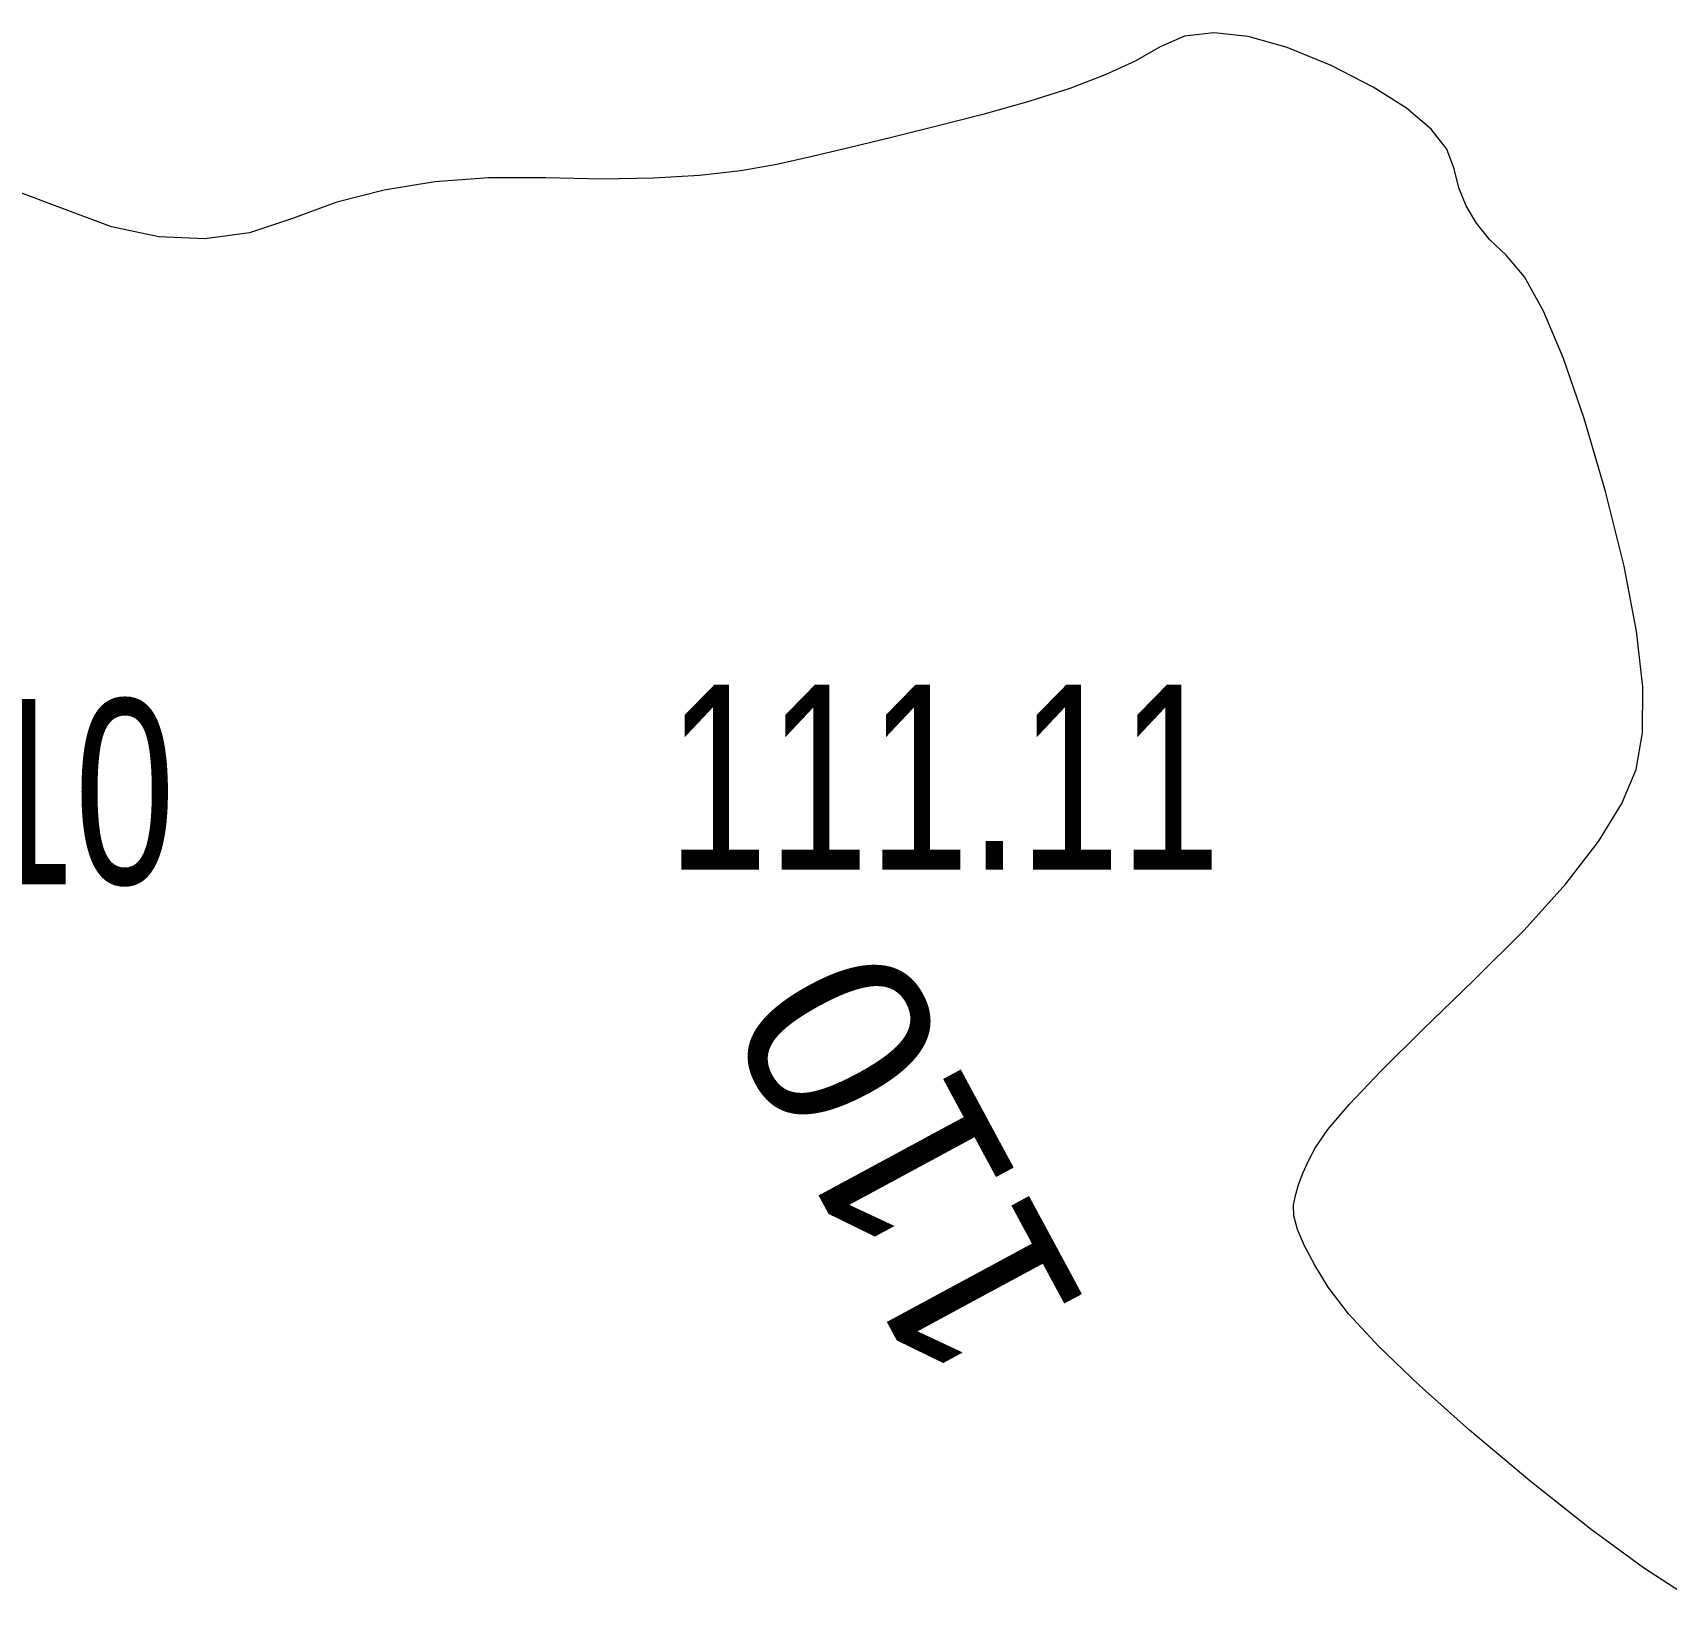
# Model space of a CAD drawing. Header units: metres. Extents: x 431006 to 434411, y 2469261 to 2473208.
# Drawn here: x 431866.4 to 431901.73, y 2472821.06 to 2472854.86 of the extents above; entities that cross this region are included whole.
import ezdxf
from ezdxf.enums import TextEntityAlignment as Align

# ---------------------------------------------------------------- set-up
doc = ezdxf.new("R2010")
doc.units = ezdxf.units.M
doc.header["$MEASUREMENT"] = 0
for name, color, linetype, lineweight in [('CAO DO', 8, 'Continuous', 18), ('MH_DongMuc', 8, 'Continuous', 18), ('MH_DongMuc_Con', 8, 'Continuous', 18)]:
    doc.layers.add(name, color=color, linetype=linetype, lineweight=lineweight)
doc.styles.get("Standard").update_dxf_attribs({"font": 'arial.ttf'})

msp = doc.modelspace()

# ---------------------------------------------------------------- linework, layer by layer
at = {"layer": 'MH_DongMuc_Con', "color": 9, "lineweight": 0, "elevation": 106}
msp.add_lwpolyline([(431902.183, 2472821.059), (431901.239, 2472821.672), (431900.106, 2472822.505), (431898.784, 2472823.557), (431897.476, 2472824.654), (431896.385, 2472825.62), (431895.513, 2472826.456), (431894.858, 2472827.162), (431894.422, 2472827.739), (431894.13, 2472828.219), (431893.909, 2472828.637), (431893.759, 2472828.992), (431893.68, 2472829.285), (431893.672, 2472829.516), (431893.713, 2472829.725), (431893.781, 2472829.955), (431893.876, 2472830.205), (431893.997, 2472830.475), (431894.145, 2472830.764), (431894.411, 2472831.148), (431894.885, 2472831.7), (431895.567, 2472832.42), (431896.458, 2472833.308), (431897.557, 2472834.364), (431898.66, 2472835.458), (431899.564, 2472836.463), (431900.269, 2472837.377), (431900.775, 2472838.2), (431901.081, 2472838.934), (431901.22, 2472839.725), (431901.223, 2472840.721), (431901.09, 2472841.923), (431900.822, 2472843.33), (431900.418, 2472844.943), (431899.955, 2472846.52), (431899.509, 2472847.819), (431899.08, 2472848.841), (431898.668, 2472849.584), (431898.273, 2472850.05), (431897.919, 2472850.387), (431897.629, 2472850.742), (431897.404, 2472851.116), (431897.244, 2472851.508), (431897.148, 2472851.919), (431896.99, 2472852.345), (431896.645, 2472852.78), (431896.113, 2472853.227), (431895.392, 2472853.683), (431894.485, 2472854.15), (431893.536, 2472854.544), (431892.691, 2472854.781), (431891.951, 2472854.862), (431891.316, 2472854.787), (431890.785, 2472854.556), (431890.249, 2472854.249), (431889.598, 2472853.951), (431888.831, 2472853.659), (431887.949, 2472853.374), (431886.952, 2472853.097), (431885.93, 2472852.834), (431884.974, 2472852.595), (431884.083, 2472852.378), (431883.258, 2472852.184), (431882.498, 2472852.012), (431881.716, 2472851.873), (431880.826, 2472851.774), (431879.826, 2472851.716), (431878.718, 2472851.699), (431877.501, 2472851.723), (431876.264, 2472851.723), (431875.099, 2472851.635), (431874.003, 2472851.459), (431872.978, 2472851.195), (431872.024, 2472850.844), (431871.09, 2472850.536), (431870.125, 2472850.404), (431869.13, 2472850.447), (431868.105, 2472850.666), (431867.049, 2472851.061), (431865.971, 2472851.462)], dxfattribs=at)

# ---------------------------------------------------------------- texts
at = {"layer": 'CAO DO', "color": 9, "lineweight": 0, "width": 0.7}
for s, p in [('111.10', (431857.518, 2472836.454, 111.099)), ('111.11', (431880.13, 2472836.765, 111.113))]:
    msp.add_text(s, height=4, dxfattribs=at).set_placement(p)
at = {"layer": 'MH_DongMuc', "color": 9, "lineweight": 0}
msp.add_text('110', height=4, rotation=118.3578, dxfattribs=at).set_placement((431885.322, 2472830.37, 110), align=Align.MIDDLE)

doc.saveas('drawing.dxf')
